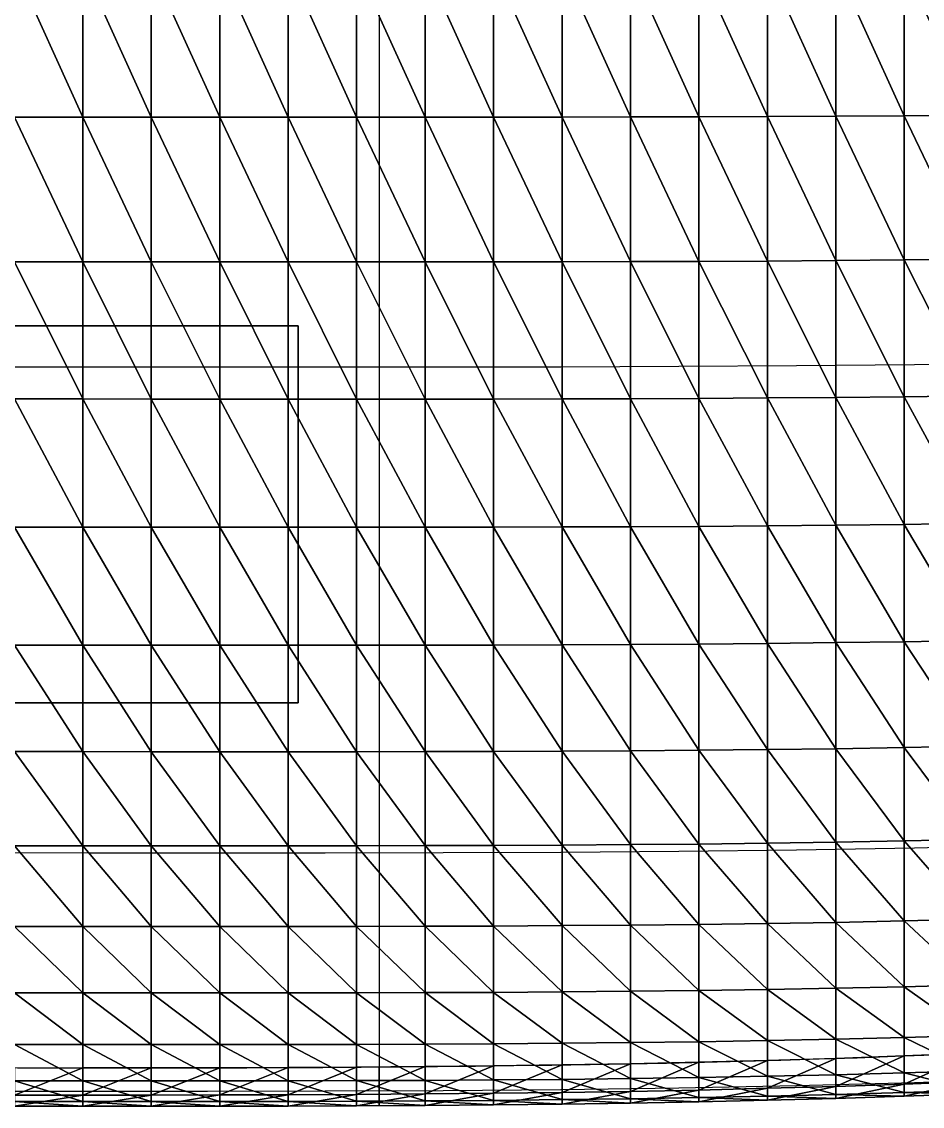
# Model space of a CAD drawing. Header units: metres. Extents: x -3.7 to 10.7, y -3.2 to 3.2.
# Drawn here: x 3.386 to 5.058, y -2.999 to -0.985 of the extents above; entities that cross this region are included whole.
import ezdxf

# ---------------------------------------------------------------- set-up
doc = ezdxf.new("R2010")
doc.units = ezdxf.units.M
for name, color, linetype in [('ACO_3D', 1, 'CONTINUOUS'), ('MEMBRANA_3D', 3, 'CONTINUOUS'), ('MOBILIARIO', 9, 'CONTINUOUS'), ('PAREDES', 7, 'CONTINUOUS'), ('VIDRO_3D', 4, 'CONTINUOUS')]:
    doc.layers.add(name, color=color, linetype=linetype)

msp = doc.modelspace()

# ---------------------------------------------------------------- linework, layer by layer
at = {"layer": 'ACO_3D'}
for points in [[(4.05, -0.8819, 4.0311), (4.05, -1.0932, 3.9467), (4.05, -1.2983, 3.8445), (4.05, -1.4963, 3.7251), (4.05, -1.6859, 3.5891), (4.05, -1.8661, 3.4373), (4.05, -2.0359, 3.2705), (4.05, -2.1944, 3.0898), (4.05, -2.3407, 2.896), (4.05, -2.474, 2.6902), (4.05, -2.5934, 2.4737), (4.05, -2.6985, 2.2475), (4.05, -2.7885, 2.013), (4.05, -2.863, 1.7715), (4.05, -2.9216, 1.5243), (4.05, -2.9639, 1.2728), (4.05, -2.9897, 1.0184), (4.05, -2.9988, 0.7625), (4.05, -2.9913, 0.5065), (4.05, -2.9671, 0.2519), (4.05, -2.9264, 0)], [(3.2938, -1.6259, 3.6493), (3.5125, -1.6259, 3.6489), (3.7313, -1.6261, 3.6455), (3.95, -1.6262, 3.6386), (4.1688, -1.6261, 3.6283), (4.3875, -1.6258, 3.6146), (4.6063, -1.625, 3.5973), (4.825, -1.6237, 3.5764), (5.0438, -1.6217, 3.5518), (5.2625, -1.6188, 3.5235), (5.4813, -1.6149, 3.4912), (5.7, -1.6099, 3.4549), (5.9188, -1.6035, 3.4143), (6.1375, -1.5956, 3.3693), (6.3563, -1.586, 3.3195), (6.575, -1.5745, 3.2648), (6.7938, -1.5608, 3.2046)], [(3.2938, -2.5282, 2.6071), (3.5125, -2.5283, 2.6068), (3.7313, -2.5284, 2.6043), (3.95, -2.5284, 2.5993), (4.1688, -2.528, 2.5918), (4.3875, -2.5272, 2.5817), (4.6063, -2.5255, 2.5691), (4.825, -2.5229, 2.5538), (5.0438, -2.5191, 2.5358), (5.2625, -2.5138, 2.515), (5.4813, -2.5068, 2.4914), (5.7, -2.498, 2.4647), (5.9188, -2.4869, 2.435), (6.1375, -2.4732, 2.402), (6.3563, -2.4568, 2.3655), (6.575, -2.4372, 2.3253), (6.7938, -2.4139, 2.2812)], [(3.2938, -2.9711, 1.2275), (3.5125, -2.9711, 1.2273), (3.7313, -2.9711, 1.2261), (3.95, -2.9707, 1.2236), (4.1688, -2.9698, 1.2199), (4.3875, -2.968, 1.215), (4.6063, -2.9651, 1.2088), (4.825, -2.9608, 1.2013), (5.0438, -2.9549, 1.1925), (5.2625, -2.9471, 1.1824), (5.4813, -2.9371, 1.1708), (5.7, -2.9245, 1.1577), (5.9188, -2.9089, 1.1432), (6.1375, -2.8902, 1.127), (6.3563, -2.8677, 1.1091), (6.575, -2.841, 1.0894), (6.7938, -2.8096, 1.0677)]]:
    msp.add_polyline3d(points, dxfattribs=at)
at = {"layer": 'MEMBRANA_3D'}
for points in [[(3.3729, -0.8818, 4.0476), (3.5, -0.8818, 4.0472), (3.5, -1.1621, 3.9303)], [(3.3729, -0.8818, 4.0476), (3.5, -1.1621, 3.9303), (3.3729, -1.1621, 3.9307)], [(3.5, -0.8818, 4.0472), (3.6271, -0.8818, 4.0456), (3.6271, -1.1621, 3.9287)], [(3.5, -0.8818, 4.0472), (3.6271, -1.1621, 3.9287), (3.5, -1.1621, 3.9303)], [(3.6271, -0.8818, 4.0456), (3.7542, -0.8819, 4.0427), (3.7542, -1.1622, 3.9259)], [(3.6271, -0.8818, 4.0456), (3.7542, -1.1622, 3.9259), (3.6271, -1.1621, 3.9287)], [(3.7542, -0.8819, 4.0427), (3.8813, -0.8819, 4.0386), (3.8813, -1.1623, 3.9219)], [(3.7542, -0.8819, 4.0427), (3.8813, -1.1623, 3.9219), (3.7542, -1.1622, 3.9259)], [(3.8813, -0.8819, 4.0386), (4.0083, -0.8819, 4.0332), (4.0083, -1.1623, 3.9166)], [(3.8813, -0.8819, 4.0386), (4.0083, -1.1623, 3.9166), (3.8813, -1.1623, 3.9219)], [(4.0083, -0.8819, 4.0332), (4.1354, -0.8819, 4.0265), (4.1354, -1.1623, 3.9101)], [(4.0083, -0.8819, 4.0332), (4.1354, -1.1623, 3.9101), (4.0083, -1.1623, 3.9166)], [(4.1354, -0.8819, 4.0265), (4.2625, -0.8819, 4.0185), (4.2625, -1.1622, 3.9023)], [(4.1354, -0.8819, 4.0265), (4.2625, -1.1622, 3.9023), (4.1354, -1.1623, 3.9101)], [(4.2625, -0.8819, 4.0185), (4.3896, -0.8818, 4.0092), (4.3896, -1.1621, 3.8933)], [(4.2625, -0.8819, 4.0185), (4.3896, -1.1621, 3.8933), (4.2625, -1.1622, 3.9023)], [(4.3896, -0.8818, 4.0092), (4.5167, -0.8816, 3.9986), (4.5167, -1.1618, 3.8829)], [(4.3896, -0.8818, 4.0092), (4.5167, -1.1618, 3.8829), (4.3896, -1.1621, 3.8933)], [(4.5167, -0.8816, 3.9986), (4.6437, -0.8813, 3.9867), (4.6437, -1.1615, 3.8714)], [(4.5167, -0.8816, 3.9986), (4.6437, -1.1615, 3.8714), (4.5167, -1.1618, 3.8829)], [(4.6437, -0.8813, 3.9867), (4.7708, -0.881, 3.9734), (4.7708, -1.161, 3.8584)], [(4.6437, -0.8813, 3.9867), (4.7708, -1.161, 3.8584), (4.6437, -1.1615, 3.8714)], [(4.7708, -0.881, 3.9734), (4.8979, -0.8805, 3.9588), (4.8979, -1.1603, 3.8442)], [(4.7708, -0.881, 3.9734), (4.8979, -1.1603, 3.8442), (4.7708, -1.161, 3.8584)], [(4.8979, -0.8805, 3.9588), (5.025, -0.8799, 3.9428), (5.025, -1.1595, 3.8287)], [(4.8979, -0.8805, 3.9588), (5.025, -1.1595, 3.8287), (4.8979, -1.1603, 3.8442)], [(5.025, -0.8799, 3.9428), (5.1521, -0.8791, 3.9255), (5.1521, -1.1584, 3.8117)], [(5.025, -0.8799, 3.9428), (5.1521, -1.1584, 3.8117), (5.025, -1.1595, 3.8287)], [(3.3729, -1.1621, 3.9307), (3.5, -1.1621, 3.9303), (3.5, -1.4309, 3.7819)], [(3.3729, -1.1621, 3.9307), (3.5, -1.4309, 3.7819), (3.3729, -1.4309, 3.7823)], [(3.5, -1.1621, 3.9303), (3.6271, -1.1621, 3.9287), (3.6271, -1.431, 3.7804)], [(3.5, -1.1621, 3.9303), (3.6271, -1.431, 3.7804), (3.5, -1.4309, 3.7819)], [(3.6271, -1.1621, 3.9287), (3.7542, -1.1622, 3.9259), (3.7542, -1.4311, 3.7777)], [(3.6271, -1.1621, 3.9287), (3.7542, -1.4311, 3.7777), (3.6271, -1.431, 3.7804)], [(3.7542, -1.1622, 3.9259), (3.8813, -1.1623, 3.9219), (3.8813, -1.4311, 3.7738)], [(3.7542, -1.1622, 3.9259), (3.8813, -1.4311, 3.7738), (3.7542, -1.4311, 3.7777)], [(3.8813, -1.1623, 3.9219), (4.0083, -1.1623, 3.9166), (4.0083, -1.4312, 3.7687)], [(3.8813, -1.1623, 3.9219), (4.0083, -1.4312, 3.7687), (3.8813, -1.4311, 3.7738)], [(4.0083, -1.1623, 3.9166), (4.1354, -1.1623, 3.9101), (4.1354, -1.4312, 3.7624)], [(4.0083, -1.1623, 3.9166), (4.1354, -1.4312, 3.7624), (4.0083, -1.4312, 3.7687)], [(4.1354, -1.1623, 3.9101), (4.2625, -1.1622, 3.9023), (4.2625, -1.4311, 3.7549)], [(4.1354, -1.1623, 3.9101), (4.2625, -1.4311, 3.7549), (4.1354, -1.4312, 3.7624)], [(4.2625, -1.1622, 3.9023), (4.3896, -1.1621, 3.8933), (4.3896, -1.4309, 3.7462)], [(4.2625, -1.1622, 3.9023), (4.3896, -1.4309, 3.7462), (4.2625, -1.4311, 3.7549)], [(4.3896, -1.1621, 3.8933), (4.5167, -1.1618, 3.8829), (4.5167, -1.4305, 3.7362)], [(4.3896, -1.1621, 3.8933), (4.5167, -1.4305, 3.7362), (4.3896, -1.4309, 3.7462)], [(4.5167, -1.1618, 3.8829), (4.6437, -1.1615, 3.8714), (4.6437, -1.4301, 3.725)], [(4.5167, -1.1618, 3.8829), (4.6437, -1.4301, 3.725), (4.5167, -1.4305, 3.7362)], [(4.6437, -1.1615, 3.8714), (4.7708, -1.161, 3.8584), (4.7708, -1.4294, 3.7126)], [(4.6437, -1.1615, 3.8714), (4.7708, -1.4294, 3.7126), (4.6437, -1.4301, 3.725)], [(4.7708, -1.161, 3.8584), (4.8979, -1.1603, 3.8442), (4.8979, -1.4286, 3.6988)], [(4.7708, -1.161, 3.8584), (4.8979, -1.4286, 3.6988), (4.7708, -1.4294, 3.7126)], [(4.8979, -1.1603, 3.8442), (5.025, -1.1595, 3.8287), (5.025, -1.4275, 3.6838)], [(4.8979, -1.1603, 3.8442), (5.025, -1.4275, 3.6838), (4.8979, -1.4286, 3.6988)], [(5.025, -1.1595, 3.8287), (5.1521, -1.1584, 3.8117), (5.1521, -1.4262, 3.6675)], [(5.025, -1.1595, 3.8287), (5.1521, -1.4262, 3.6675), (5.025, -1.4275, 3.6838)], [(4.5167, -1.4305, 3.7362), (4.6437, -1.4301, 3.725), (4.6437, -1.6845, 3.5492)], [(4.6437, -1.4301, 3.725), (4.7708, -1.4294, 3.7126), (4.7708, -1.6837, 3.5373)], [(4.6437, -1.4301, 3.725), (4.7708, -1.6837, 3.5373), (4.6437, -1.6845, 3.5492)], [(4.7708, -1.4294, 3.7126), (4.8979, -1.4286, 3.6988), (4.8979, -1.6827, 3.5241)], [(4.7708, -1.4294, 3.7126), (4.8979, -1.6827, 3.5241), (4.7708, -1.6837, 3.5373)], [(4.8979, -1.4286, 3.6988), (5.025, -1.4275, 3.6838), (5.025, -1.6814, 3.5097)], [(4.8979, -1.4286, 3.6988), (5.025, -1.6814, 3.5097), (4.8979, -1.6827, 3.5241)], [(5.025, -1.4275, 3.6838), (5.1521, -1.4262, 3.6675), (5.1521, -1.6798, 3.4941)], [(5.025, -1.4275, 3.6838), (5.1521, -1.6798, 3.4941), (5.025, -1.6814, 3.5097)], [(3.3729, -1.4309, 3.7823), (3.5, -1.4309, 3.7819), (3.5, -1.6856, 3.6036)], [(3.3729, -1.4309, 3.7823), (3.5, -1.6856, 3.6036), (3.3729, -1.6856, 3.6039)], [(3.5, -1.4309, 3.7819), (3.6271, -1.431, 3.7804), (3.6271, -1.6857, 3.6021)], [(3.5, -1.4309, 3.7819), (3.6271, -1.6857, 3.6021), (3.5, -1.6856, 3.6036)], [(3.6271, -1.431, 3.7804), (3.7542, -1.4311, 3.7777), (3.7542, -1.6858, 3.5995)], [(3.6271, -1.431, 3.7804), (3.7542, -1.6858, 3.5995), (3.6271, -1.6857, 3.6021)], [(3.7542, -1.4311, 3.7777), (3.8813, -1.4311, 3.7738), (3.8813, -1.6859, 3.5958)], [(3.7542, -1.4311, 3.7777), (3.8813, -1.6859, 3.5958), (3.7542, -1.6858, 3.5995)], [(3.8813, -1.4311, 3.7738), (4.0083, -1.4312, 3.7687), (4.0083, -1.6859, 3.5909)], [(3.8813, -1.4311, 3.7738), (4.0083, -1.6859, 3.5909), (3.8813, -1.6859, 3.5958)], [(4.0083, -1.4312, 3.7687), (4.1354, -1.4312, 3.7624), (4.1354, -1.6859, 3.5849)], [(4.0083, -1.4312, 3.7687), (4.1354, -1.6859, 3.5849), (4.0083, -1.6859, 3.5909)], [(4.1354, -1.4312, 3.7624), (4.2625, -1.4311, 3.7549), (4.2625, -1.6857, 3.5777)], [(4.1354, -1.4312, 3.7624), (4.2625, -1.6857, 3.5777), (4.1354, -1.6859, 3.5849)], [(4.2625, -1.4311, 3.7549), (4.3896, -1.4309, 3.7462), (4.3896, -1.6855, 3.5694)], [(4.2625, -1.4311, 3.7549), (4.3896, -1.6855, 3.5694), (4.2625, -1.6857, 3.5777)], [(4.3896, -1.4309, 3.7462), (4.5167, -1.4305, 3.7362), (4.5167, -1.6851, 3.5599)], [(4.3896, -1.4309, 3.7462), (4.5167, -1.6851, 3.5599), (4.3896, -1.6855, 3.5694)], [(4.5167, -1.4305, 3.7362), (4.6437, -1.6845, 3.5492), (4.5167, -1.6851, 3.5599)], [(3.3729, -1.6856, 3.6039), (3.5, -1.6856, 3.6036), (3.5, -1.9237, 3.3971)], [(3.3729, -1.6856, 3.6039), (3.5, -1.9237, 3.3971), (3.3729, -1.9237, 3.3974)], [(3.5, -1.6856, 3.6036), (3.6271, -1.6857, 3.6021), (3.6271, -1.9237, 3.3957)], [(3.5, -1.6856, 3.6036), (3.6271, -1.9237, 3.3957), (3.5, -1.9237, 3.3971)], [(3.6271, -1.6857, 3.6021), (3.7542, -1.6858, 3.5995), (3.7542, -1.9238, 3.3932)], [(3.6271, -1.6857, 3.6021), (3.7542, -1.9238, 3.3932), (3.6271, -1.9237, 3.3957)], [(3.7542, -1.6858, 3.5995), (3.8813, -1.6859, 3.5958), (3.8813, -1.9239, 3.3897)], [(3.7542, -1.6858, 3.5995), (3.8813, -1.9239, 3.3897), (3.7542, -1.9238, 3.3932)], [(3.8813, -1.6859, 3.5958), (4.0083, -1.6859, 3.5909), (4.0083, -1.9239, 3.3851)], [(3.8813, -1.6859, 3.5958), (4.0083, -1.9239, 3.3851), (3.8813, -1.9239, 3.3897)], [(4.0083, -1.6859, 3.5909), (4.1354, -1.6859, 3.5849), (4.1354, -1.9239, 3.3794)], [(4.0083, -1.6859, 3.5909), (4.1354, -1.9239, 3.3794), (4.0083, -1.9239, 3.3851)], [(4.1354, -1.6859, 3.5849), (4.2625, -1.6857, 3.5777), (4.2625, -1.9237, 3.3726)], [(4.1354, -1.6859, 3.5849), (4.2625, -1.9237, 3.3726), (4.1354, -1.9239, 3.3794)], [(4.2625, -1.6857, 3.5777), (4.3896, -1.6855, 3.5694), (4.3896, -1.9234, 3.3647)], [(4.2625, -1.6857, 3.5777), (4.3896, -1.9234, 3.3647), (4.2625, -1.9237, 3.3726)], [(4.3896, -1.6855, 3.5694), (4.5167, -1.6851, 3.5599), (4.5167, -1.9229, 3.3557)], [(4.3896, -1.6855, 3.5694), (4.5167, -1.9229, 3.3557), (4.3896, -1.9234, 3.3647)], [(4.5167, -1.6851, 3.5599), (4.6437, -1.6845, 3.5492), (4.6437, -1.9222, 3.3455)], [(4.5167, -1.6851, 3.5599), (4.6437, -1.9222, 3.3455), (4.5167, -1.9229, 3.3557)], [(4.6437, -1.6845, 3.5492), (4.7708, -1.6837, 3.5373), (4.7708, -1.9212, 3.3342)], [(4.6437, -1.6845, 3.5492), (4.7708, -1.9212, 3.3342), (4.6437, -1.9222, 3.3455)], [(4.7708, -1.6837, 3.5373), (4.8979, -1.6827, 3.5241), (4.8979, -1.92, 3.3218)], [(4.7708, -1.6837, 3.5373), (4.8979, -1.92, 3.3218), (4.7708, -1.9212, 3.3342)], [(4.8979, -1.6827, 3.5241), (5.025, -1.6814, 3.5097), (5.025, -1.9185, 3.3082)], [(4.8979, -1.6827, 3.5241), (5.025, -1.9185, 3.3082), (4.8979, -1.92, 3.3218)], [(5.025, -1.6814, 3.5097), (5.1521, -1.6798, 3.4941), (5.1521, -1.9166, 3.2934)], [(5.025, -1.6814, 3.5097), (5.1521, -1.9166, 3.2934), (5.025, -1.9185, 3.3082)], [(3.3729, -1.9237, 3.3974), (3.5, -1.9237, 3.3971), (3.5, -2.1427, 3.1644)], [(3.3729, -1.9237, 3.3974), (3.5, -2.1427, 3.1644), (3.3729, -2.1427, 3.1647)], [(3.5, -1.9237, 3.3971), (3.6271, -1.9237, 3.3957), (3.6271, -2.1428, 3.1631)], [(3.5, -1.9237, 3.3971), (3.6271, -2.1428, 3.1631), (3.5, -2.1427, 3.1644)], [(3.6271, -1.9237, 3.3957), (3.7542, -1.9238, 3.3932), (3.7542, -2.1429, 3.1608)], [(3.6271, -1.9237, 3.3957), (3.7542, -2.1429, 3.1608), (3.6271, -2.1428, 3.1631)], [(3.7542, -1.9238, 3.3932), (3.8813, -1.9239, 3.3897), (3.8813, -2.1429, 3.1575)], [(3.7542, -1.9238, 3.3932), (3.8813, -2.1429, 3.1575), (3.7542, -2.1429, 3.1608)], [(3.8813, -1.9239, 3.3897), (4.0083, -1.9239, 3.3851), (4.0083, -2.1429, 3.1532)], [(3.8813, -1.9239, 3.3897), (4.0083, -2.1429, 3.1532), (3.8813, -2.1429, 3.1575)], [(4.0083, -1.9239, 3.3851), (4.1354, -1.9239, 3.3794), (4.1354, -2.1428, 3.1478)], [(4.0083, -1.9239, 3.3851), (4.1354, -2.1428, 3.1478), (4.0083, -2.1429, 3.1532)], [(4.1354, -1.9239, 3.3794), (4.2625, -1.9237, 3.3726), (4.2625, -2.1426, 3.1415)], [(4.1354, -1.9239, 3.3794), (4.2625, -2.1426, 3.1415), (4.1354, -2.1428, 3.1478)], [(4.2625, -1.9237, 3.3726), (4.3896, -1.9234, 3.3647), (4.3896, -2.1422, 3.1341)], [(4.2625, -1.9237, 3.3726), (4.3896, -2.1422, 3.1341), (4.2625, -2.1426, 3.1415)], [(4.3896, -1.9234, 3.3647), (4.5167, -1.9229, 3.3557), (4.5167, -2.1416, 3.1256)], [(4.3896, -1.9234, 3.3647), (4.5167, -2.1416, 3.1256), (4.3896, -2.1422, 3.1341)], [(4.5167, -1.9229, 3.3557), (4.6437, -1.9222, 3.3455), (4.6437, -2.1408, 3.1161)], [(4.5167, -1.9229, 3.3557), (4.6437, -2.1408, 3.1161), (4.5167, -2.1416, 3.1256)], [(4.6437, -1.9222, 3.3455), (4.7708, -1.9212, 3.3342), (4.7708, -2.1397, 3.1056)], [(4.6437, -1.9222, 3.3455), (4.7708, -2.1397, 3.1056), (4.6437, -2.1408, 3.1161)], [(4.7708, -1.9212, 3.3342), (4.8979, -1.92, 3.3218), (4.8979, -2.1382, 3.0939)], [(4.7708, -1.9212, 3.3342), (4.8979, -2.1382, 3.0939), (4.7708, -2.1397, 3.1056)], [(4.8979, -1.92, 3.3218), (5.025, -1.9185, 3.3082), (5.025, -2.1365, 3.0812)], [(4.8979, -1.92, 3.3218), (5.025, -2.1365, 3.0812), (4.8979, -2.1382, 3.0939)], [(5.025, -1.9185, 3.3082), (5.1521, -1.9166, 3.2934), (5.1521, -2.1343, 3.0673)], [(5.025, -1.9185, 3.3082), (5.1521, -2.1343, 3.0673), (5.025, -2.1365, 3.0812)], [(5.025, -2.1365, 3.0812), (5.1521, -2.1343, 3.0673), (5.1521, -2.3307, 2.8181)], [(3.3729, -2.1427, 3.1647), (3.5, -2.1427, 3.1644), (3.5, -2.3406, 2.9078)], [(3.3729, -2.1427, 3.1647), (3.5, -2.3406, 2.9078), (3.3729, -2.3406, 2.9081)], [(3.5, -2.1427, 3.1644), (3.6271, -2.1428, 3.1631), (3.6271, -2.3407, 2.9066)], [(3.5, -2.1427, 3.1644), (3.6271, -2.3407, 2.9066), (3.5, -2.3406, 2.9078)], [(3.6271, -2.1428, 3.1631), (3.7542, -2.1429, 3.1608), (3.7542, -2.3407, 2.9045)], [(3.6271, -2.1428, 3.1631), (3.7542, -2.3407, 2.9045), (3.6271, -2.3407, 2.9066)], [(3.7542, -2.1429, 3.1608), (3.8813, -2.1429, 3.1575), (3.8813, -2.3408, 2.9015)], [(3.7542, -2.1429, 3.1608), (3.8813, -2.3408, 2.9015), (3.7542, -2.3407, 2.9045)], [(3.8813, -2.1429, 3.1575), (4.0083, -2.1429, 3.1532), (4.0083, -2.3407, 2.8975)], [(3.8813, -2.1429, 3.1575), (4.0083, -2.3407, 2.8975), (3.8813, -2.3408, 2.9015)], [(4.0083, -2.1429, 3.1532), (4.1354, -2.1428, 3.1478), (4.1354, -2.3406, 2.8925)], [(4.0083, -2.1429, 3.1532), (4.1354, -2.3406, 2.8925), (4.0083, -2.3407, 2.8975)], [(4.1354, -2.1428, 3.1478), (4.2625, -2.1426, 3.1415), (4.2625, -2.3403, 2.8866)], [(4.1354, -2.1428, 3.1478), (4.2625, -2.3403, 2.8866), (4.1354, -2.3406, 2.8925)], [(4.2625, -2.1426, 3.1415), (4.3896, -2.1422, 3.1341), (4.3896, -2.3398, 2.8798)], [(4.2625, -2.1426, 3.1415), (4.3896, -2.3398, 2.8798), (4.2625, -2.3403, 2.8866)], [(4.3896, -2.1422, 3.1341), (4.5167, -2.1416, 3.1256), (4.5167, -2.3391, 2.872)], [(4.3896, -2.1422, 3.1341), (4.5167, -2.3391, 2.872), (4.3896, -2.3398, 2.8798)], [(4.5167, -2.1416, 3.1256), (4.6437, -2.1408, 3.1161), (4.6437, -2.3381, 2.8632)], [(4.5167, -2.1416, 3.1256), (4.6437, -2.3381, 2.8632), (4.5167, -2.3391, 2.872)], [(4.6437, -2.1408, 3.1161), (4.7708, -2.1397, 3.1056), (4.7708, -2.3368, 2.8535)], [(4.6437, -2.1408, 3.1161), (4.7708, -2.3368, 2.8535), (4.6437, -2.3381, 2.8632)], [(4.7708, -2.1397, 3.1056), (4.8979, -2.1382, 3.0939), (4.8979, -2.3352, 2.8427)], [(4.7708, -2.1397, 3.1056), (4.8979, -2.3352, 2.8427), (4.7708, -2.3368, 2.8535)], [(4.8979, -2.1382, 3.0939), (5.025, -2.1365, 3.0812), (5.025, -2.3332, 2.8309)], [(4.8979, -2.1382, 3.0939), (5.025, -2.3332, 2.8309), (4.8979, -2.3352, 2.8427)], [(5.025, -2.1365, 3.0812), (5.1521, -2.3307, 2.8181), (5.025, -2.3332, 2.8309)], [(4.7708, -2.3368, 2.8535), (4.8979, -2.3352, 2.8427), (4.8979, -2.5089, 2.5706)], [(4.8979, -2.3352, 2.8427), (5.025, -2.3332, 2.8309), (5.025, -2.5066, 2.5599)], [(4.8979, -2.3352, 2.8427), (5.025, -2.5066, 2.5599), (4.8979, -2.5089, 2.5706)], [(5.025, -2.3332, 2.8309), (5.1521, -2.3307, 2.8181), (5.1521, -2.5039, 2.5482)], [(5.025, -2.3332, 2.8309), (5.1521, -2.5039, 2.5482), (5.025, -2.5066, 2.5599)], [(3.3729, -2.3406, 2.9081), (3.5, -2.3406, 2.9078), (3.5, -2.5153, 2.63)], [(3.3729, -2.3406, 2.9081), (3.5, -2.5153, 2.63), (3.3729, -2.5153, 2.6302)], [(3.5, -2.3406, 2.9078), (3.6271, -2.3407, 2.9066), (3.6271, -2.5154, 2.6289)], [(3.5, -2.3406, 2.9078), (3.6271, -2.5154, 2.6289), (3.5, -2.5153, 2.63)], [(3.6271, -2.3407, 2.9066), (3.7542, -2.3407, 2.9045), (3.7542, -2.5155, 2.627)], [(3.6271, -2.3407, 2.9066), (3.7542, -2.5155, 2.627), (3.6271, -2.5154, 2.6289)], [(3.7542, -2.3407, 2.9045), (3.8813, -2.3408, 2.9015), (3.8813, -2.5155, 2.6242)], [(3.7542, -2.3407, 2.9045), (3.8813, -2.5155, 2.6242), (3.7542, -2.5155, 2.627)], [(3.8813, -2.3408, 2.9015), (4.0083, -2.3407, 2.8975), (4.0083, -2.5154, 2.6205)], [(3.8813, -2.3408, 2.9015), (4.0083, -2.5154, 2.6205), (3.8813, -2.5155, 2.6242)], [(4.0083, -2.3407, 2.8975), (4.1354, -2.3406, 2.8925), (4.1354, -2.5152, 2.616)], [(4.0083, -2.3407, 2.8975), (4.1354, -2.5152, 2.616), (4.0083, -2.5154, 2.6205)], [(4.1354, -2.3406, 2.8925), (4.2625, -2.3403, 2.8866), (4.2625, -2.5148, 2.6107)], [(4.1354, -2.3406, 2.8925), (4.2625, -2.5148, 2.6107), (4.1354, -2.5152, 2.616)], [(4.2625, -2.3403, 2.8866), (4.3896, -2.3398, 2.8798), (4.3896, -2.5143, 2.6045)], [(4.2625, -2.3403, 2.8866), (4.3896, -2.5143, 2.6045), (4.2625, -2.5148, 2.6107)], [(4.3896, -2.3398, 2.8798), (4.5167, -2.3391, 2.872), (4.5167, -2.5134, 2.5974)], [(4.3896, -2.3398, 2.8798), (4.5167, -2.5134, 2.5974), (4.3896, -2.5143, 2.6045)], [(4.5167, -2.3391, 2.872), (4.6437, -2.3381, 2.8632), (4.6437, -2.5123, 2.5894)], [(4.5167, -2.3391, 2.872), (4.6437, -2.5123, 2.5894), (4.5167, -2.5134, 2.5974)], [(4.6437, -2.3381, 2.8632), (4.7708, -2.3368, 2.8535), (4.7708, -2.5108, 2.5805)], [(4.6437, -2.3381, 2.8632), (4.7708, -2.5108, 2.5805), (4.6437, -2.5123, 2.5894)], [(4.7708, -2.3368, 2.8535), (4.8979, -2.5089, 2.5706), (4.7708, -2.5108, 2.5805)], [(3.3729, -2.5153, 2.6302), (3.5, -2.5153, 2.63), (3.5, -2.6652, 2.3336)], [(3.3729, -2.5153, 2.6302), (3.5, -2.6652, 2.3336), (3.3729, -2.6652, 2.3338)], [(3.5, -2.5153, 2.63), (3.6271, -2.5154, 2.6289), (3.6271, -2.6653, 2.3326)], [(3.5, -2.5153, 2.63), (3.6271, -2.6653, 2.3326), (3.5, -2.6652, 2.3336)], [(3.6271, -2.5154, 2.6289), (3.7542, -2.5155, 2.627), (3.7542, -2.6653, 2.3308)], [(3.6271, -2.5154, 2.6289), (3.7542, -2.6653, 2.3308), (3.6271, -2.6653, 2.3326)], [(3.7542, -2.5155, 2.627), (3.8813, -2.5155, 2.6242), (3.8813, -2.6653, 2.3284)], [(3.7542, -2.5155, 2.627), (3.8813, -2.6653, 2.3284), (3.7542, -2.6653, 2.3308)], [(3.8813, -2.5155, 2.6242), (4.0083, -2.5154, 2.6205), (4.0083, -2.6652, 2.3251)], [(3.8813, -2.5155, 2.6242), (4.0083, -2.6652, 2.3251), (3.8813, -2.6653, 2.3284)], [(4.0083, -2.5154, 2.6205), (4.1354, -2.5152, 2.616), (4.1354, -2.6649, 2.3211)], [(4.0083, -2.5154, 2.6205), (4.1354, -2.6649, 2.3211), (4.0083, -2.6652, 2.3251)], [(4.1354, -2.5152, 2.616), (4.2625, -2.5148, 2.6107), (4.2625, -2.6645, 2.3163)], [(4.1354, -2.5152, 2.616), (4.2625, -2.6645, 2.3163), (4.1354, -2.6649, 2.3211)], [(4.2625, -2.5148, 2.6107), (4.3896, -2.5143, 2.6045), (4.3896, -2.6638, 2.3107)], [(4.2625, -2.5148, 2.6107), (4.3896, -2.6638, 2.3107), (4.2625, -2.6645, 2.3163)], [(4.3896, -2.5143, 2.6045), (4.5167, -2.5134, 2.5974), (4.5167, -2.6628, 2.3044)], [(4.3896, -2.5143, 2.6045), (4.5167, -2.6628, 2.3044), (4.3896, -2.6638, 2.3107)], [(4.5167, -2.5134, 2.5974), (4.6437, -2.5123, 2.5894), (4.6437, -2.6615, 2.2972)], [(4.5167, -2.5134, 2.5974), (4.6437, -2.6615, 2.2972), (4.5167, -2.6628, 2.3044)], [(4.6437, -2.5123, 2.5894), (4.7708, -2.5108, 2.5805), (4.7708, -2.6598, 2.2893)], [(4.6437, -2.5123, 2.5894), (4.7708, -2.6598, 2.2893), (4.6437, -2.6615, 2.2972)], [(4.7708, -2.5108, 2.5805), (4.8979, -2.5089, 2.5706), (4.8979, -2.6577, 2.2805)], [(4.7708, -2.5108, 2.5805), (4.8979, -2.6577, 2.2805), (4.7708, -2.6598, 2.2893)], [(4.8979, -2.5089, 2.5706), (5.025, -2.5066, 2.5599), (5.025, -2.6551, 2.2709)], [(4.8979, -2.5089, 2.5706), (5.025, -2.6551, 2.2709), (4.8979, -2.6577, 2.2805)], [(5.025, -2.5066, 2.5599), (5.1521, -2.5039, 2.5482), (5.1521, -2.652, 2.2605)], [(5.025, -2.5066, 2.5599), (5.1521, -2.652, 2.2605), (5.025, -2.6551, 2.2709)], [(4.7708, -2.6598, 2.2893), (4.8979, -2.6577, 2.2805), (4.8979, -2.78, 1.9751)], [(4.8979, -2.6577, 2.2805), (5.025, -2.6551, 2.2709), (5.025, -2.7772, 1.9667)], [(4.8979, -2.6577, 2.2805), (5.025, -2.7772, 1.9667), (4.8979, -2.78, 1.9751)], [(5.025, -2.6551, 2.2709), (5.1521, -2.652, 2.2605), (5.1521, -2.7738, 1.9576)], [(5.025, -2.6551, 2.2709), (5.1521, -2.7738, 1.9576), (5.025, -2.7772, 1.9667)], [(3.3729, -2.6652, 2.3338), (3.5, -2.6652, 2.3336), (3.5, -2.7888, 2.0215)], [(3.3729, -2.6652, 2.3338), (3.5, -2.7888, 2.0215), (3.3729, -2.7888, 2.0217)], [(3.5, -2.6652, 2.3336), (3.6271, -2.6653, 2.3326), (3.6271, -2.7888, 2.0206)], [(3.5, -2.6652, 2.3336), (3.6271, -2.7888, 2.0206), (3.5, -2.7888, 2.0215)], [(3.6271, -2.6653, 2.3326), (3.7542, -2.6653, 2.3308), (3.7542, -2.7888, 2.0191)], [(3.6271, -2.6653, 2.3326), (3.7542, -2.7888, 2.0191), (3.6271, -2.7888, 2.0206)], [(3.7542, -2.6653, 2.3308), (3.8813, -2.6653, 2.3284), (3.8813, -2.7888, 2.0169)], [(3.7542, -2.6653, 2.3308), (3.8813, -2.7888, 2.0169), (3.7542, -2.7888, 2.0191)], [(3.8813, -2.6653, 2.3284), (4.0083, -2.6652, 2.3251), (4.0083, -2.7886, 2.0141)], [(3.8813, -2.6653, 2.3284), (4.0083, -2.7886, 2.0141), (3.8813, -2.7888, 2.0169)], [(4.0083, -2.6652, 2.3251), (4.1354, -2.6649, 2.3211), (4.1354, -2.7883, 2.0106)], [(4.0083, -2.6652, 2.3251), (4.1354, -2.7883, 2.0106), (4.0083, -2.7886, 2.0141)], [(4.1354, -2.6649, 2.3211), (4.2625, -2.6645, 2.3163), (4.2625, -2.7877, 2.0064)], [(4.1354, -2.6649, 2.3211), (4.2625, -2.7877, 2.0064), (4.1354, -2.7883, 2.0106)], [(4.2625, -2.6645, 2.3163), (4.3896, -2.6638, 2.3107), (4.3896, -2.7869, 2.0015)], [(4.2625, -2.6645, 2.3163), (4.3896, -2.7869, 2.0015), (4.2625, -2.7877, 2.0064)], [(4.3896, -2.6638, 2.3107), (4.5167, -2.6628, 2.3044), (4.5167, -2.7858, 1.996)], [(4.3896, -2.6638, 2.3107), (4.5167, -2.7858, 1.996), (4.3896, -2.7869, 2.0015)], [(4.5167, -2.6628, 2.3044), (4.6437, -2.6615, 2.2972), (4.6437, -2.7843, 1.9897)], [(4.5167, -2.6628, 2.3044), (4.6437, -2.7843, 1.9897), (4.5167, -2.7858, 1.996)], [(4.6437, -2.6615, 2.2972), (4.7708, -2.6598, 2.2893), (4.7708, -2.7824, 1.9828)], [(4.6437, -2.6615, 2.2972), (4.7708, -2.7824, 1.9828), (4.6437, -2.7843, 1.9897)], [(4.7708, -2.6598, 2.2893), (4.8979, -2.78, 1.9751), (4.7708, -2.7824, 1.9828)], [(4.8979, -2.78, 1.9751), (5.025, -2.7772, 1.9667), (5.025, -2.8716, 1.6505)], [(5.025, -2.7772, 1.9667), (5.1521, -2.7738, 1.9576), (5.1521, -2.8678, 1.6427)], [(5.025, -2.7772, 1.9667), (5.1521, -2.8678, 1.6427), (5.025, -2.8716, 1.6505)], [(3.6271, -2.7888, 2.0206), (3.7542, -2.7888, 2.0191), (3.7542, -2.8848, 1.6948)], [(3.6271, -2.7888, 2.0206), (3.7542, -2.8848, 1.6948), (3.6271, -2.8848, 1.6961)], [(3.7542, -2.7888, 2.0191), (3.8813, -2.7888, 2.0169), (3.8813, -2.8847, 1.693)], [(3.7542, -2.7888, 2.0191), (3.8813, -2.8847, 1.693), (3.7542, -2.8848, 1.6948)], [(3.8813, -2.7888, 2.0169), (4.0083, -2.7886, 2.0141), (4.0083, -2.8844, 1.6906)], [(3.8813, -2.7888, 2.0169), (4.0083, -2.8844, 1.6906), (3.8813, -2.8847, 1.693)], [(4.0083, -2.7886, 2.0141), (4.1354, -2.7883, 2.0106), (4.1354, -2.884, 1.6876)], [(4.0083, -2.7886, 2.0141), (4.1354, -2.884, 1.6876), (4.0083, -2.8844, 1.6906)], [(4.1354, -2.7883, 2.0106), (4.2625, -2.7877, 2.0064), (4.2625, -2.8833, 1.6841)], [(4.1354, -2.7883, 2.0106), (4.2625, -2.8833, 1.6841), (4.1354, -2.884, 1.6876)], [(4.2625, -2.7877, 2.0064), (4.3896, -2.7869, 2.0015), (4.3896, -2.8824, 1.6799)], [(4.2625, -2.7877, 2.0064), (4.3896, -2.8824, 1.6799), (4.2625, -2.8833, 1.6841)], [(4.3896, -2.7869, 2.0015), (4.5167, -2.7858, 1.996), (4.5167, -2.8811, 1.6752)], [(4.3896, -2.7869, 2.0015), (4.5167, -2.8811, 1.6752), (4.3896, -2.8824, 1.6799)], [(4.5167, -2.7858, 1.996), (4.6437, -2.7843, 1.9897), (4.6437, -2.8794, 1.67)], [(4.5167, -2.7858, 1.996), (4.6437, -2.8794, 1.67), (4.5167, -2.8811, 1.6752)], [(4.6437, -2.7843, 1.9897), (4.7708, -2.7824, 1.9828), (4.7708, -2.8773, 1.6641)], [(4.6437, -2.7843, 1.9897), (4.7708, -2.8773, 1.6641), (4.6437, -2.8794, 1.67)], [(4.7708, -2.7824, 1.9828), (4.8979, -2.78, 1.9751), (4.8979, -2.8747, 1.6576)], [(4.7708, -2.7824, 1.9828), (4.8979, -2.8747, 1.6576), (4.7708, -2.8773, 1.6641)], [(4.8979, -2.78, 1.9751), (5.025, -2.8716, 1.6505), (4.8979, -2.8747, 1.6576)], [(4.5167, -2.8811, 1.6752), (4.6437, -2.8794, 1.67), (4.6437, -2.946, 1.341)], [(4.6437, -2.8794, 1.67), (4.7708, -2.8773, 1.6641), (4.7708, -2.9437, 1.3363)], [(4.6437, -2.8794, 1.67), (4.7708, -2.9437, 1.3363), (4.6437, -2.946, 1.341)], [(4.7708, -2.8773, 1.6641), (4.8979, -2.8747, 1.6576), (4.8979, -2.9408, 1.331)], [(4.7708, -2.8773, 1.6641), (4.8979, -2.9408, 1.331), (4.7708, -2.9437, 1.3363)], [(4.8979, -2.8747, 1.6576), (5.025, -2.8716, 1.6505), (5.025, -2.9374, 1.3252)], [(4.8979, -2.8747, 1.6576), (5.025, -2.9374, 1.3252), (4.8979, -2.9408, 1.331)], [(5.025, -2.8716, 1.6505), (5.1521, -2.8678, 1.6427), (5.1521, -2.9333, 1.319)], [(5.025, -2.8716, 1.6505), (5.1521, -2.9333, 1.319), (5.025, -2.9374, 1.3252)], [(3.8813, -2.8847, 1.693), (4.0083, -2.8844, 1.6906), (4.0083, -2.9517, 1.3578)], [(3.8813, -2.8847, 1.693), (4.0083, -2.9517, 1.3578), (3.8813, -2.9521, 1.3597)], [(4.0083, -2.8844, 1.6906), (4.1354, -2.884, 1.6876), (4.1354, -2.9512, 1.3554)], [(4.0083, -2.8844, 1.6906), (4.1354, -2.9512, 1.3554), (4.0083, -2.9517, 1.3578)], [(4.1354, -2.884, 1.6876), (4.2625, -2.8833, 1.6841), (4.2625, -2.9504, 1.3525)], [(4.1354, -2.884, 1.6876), (4.2625, -2.9504, 1.3525), (4.1354, -2.9512, 1.3554)], [(4.2625, -2.8833, 1.6841), (4.3896, -2.8824, 1.6799), (4.3896, -2.9493, 1.3491)], [(4.2625, -2.8833, 1.6841), (4.3896, -2.9493, 1.3491), (4.2625, -2.9504, 1.3525)], [(4.3896, -2.8824, 1.6799), (4.5167, -2.8811, 1.6752), (4.5167, -2.9479, 1.3453)], [(4.3896, -2.8824, 1.6799), (4.5167, -2.9479, 1.3453), (4.3896, -2.9493, 1.3491)], [(4.5167, -2.8811, 1.6752), (4.6437, -2.946, 1.341), (4.5167, -2.9479, 1.3453)], [(5.025, -2.958, 0.3283), (5.1521, -2.953, 0.3267), (5.1521, -2.9005)], [(5.025, -2.958, 0.3283), (5.1521, -2.9005), (5.025, -2.9058)], [(4.3896, -2.9736, 0.3345), (4.5167, -2.9716, 0.3335), (4.5167, -2.9204)], [(4.3896, -2.9736, 0.3345), (4.5167, -2.9204), (4.3896, -2.9226)], [(4.5167, -2.9716, 0.3335), (4.6437, -2.9691, 0.3324), (4.6437, -2.9176)], [(4.5167, -2.9716, 0.3335), (4.6437, -2.9176), (4.5167, -2.9204)], [(4.6437, -2.9691, 0.3324), (4.7708, -2.966, 0.3312), (4.7708, -2.9143)], [(4.6437, -2.9691, 0.3324), (4.7708, -2.9143), (4.6437, -2.9176)], [(4.7708, -2.966, 0.3312), (4.8979, -2.9624, 0.3298), (4.8979, -2.9104)], [(4.7708, -2.966, 0.3312), (4.8979, -2.9104), (4.7708, -2.9143)], [(4.8979, -2.9624, 0.3298), (5.025, -2.958, 0.3283), (5.025, -2.9058)], [(4.8979, -2.9624, 0.3298), (5.025, -2.9058), (4.8979, -2.9104)], [(3.3729, -2.9785, 0.338), (3.5, -2.9785, 0.338), (3.5, -2.9282)], [(3.3729, -2.9785, 0.338), (3.5, -2.9282), (3.3729, -2.9283)], [(3.5, -2.9785, 0.338), (3.6271, -2.9784, 0.3378), (3.6271, -2.9281)], [(3.5, -2.9785, 0.338), (3.6271, -2.9281), (3.5, -2.9282)], [(3.6271, -2.9784, 0.3378), (3.7542, -2.9782, 0.3376), (3.7542, -2.9279)], [(3.6271, -2.9784, 0.3378), (3.7542, -2.9279), (3.6271, -2.9281)], [(3.7542, -2.9782, 0.3376), (3.8813, -2.9779, 0.3372), (3.8813, -2.9274)], [(3.7542, -2.9782, 0.3376), (3.8813, -2.9274), (3.7542, -2.9279)], [(3.8813, -2.9779, 0.3372), (4.0083, -2.9773, 0.3367), (4.0083, -2.9267)], [(3.8813, -2.9779, 0.3372), (4.0083, -2.9267), (3.8813, -2.9274)], [(4.0083, -2.9773, 0.3367), (4.1354, -2.9764, 0.3361), (4.1354, -2.9257)], [(4.0083, -2.9773, 0.3367), (4.1354, -2.9257), (4.0083, -2.9267)], [(4.1354, -2.9764, 0.3361), (4.2625, -2.9752, 0.3353), (4.2625, -2.9243)], [(4.1354, -2.9764, 0.3361), (4.2625, -2.9243), (4.1354, -2.9257)], [(4.2625, -2.9752, 0.3353), (4.3896, -2.9736, 0.3345), (4.3896, -2.9226)], [(4.2625, -2.9752, 0.3353), (4.3896, -2.9226), (4.2625, -2.9243)], [(4.7708, -2.9437, 1.3363), (4.8979, -2.9408, 1.331), (4.8979, -2.9776, 0.9986)], [(4.8979, -2.9408, 1.331), (5.025, -2.9374, 1.3252), (5.025, -2.9739, 0.9942)], [(4.8979, -2.9408, 1.331), (5.025, -2.9739, 0.9942), (4.8979, -2.9776, 0.9986)], [(5.025, -2.9374, 1.3252), (5.1521, -2.9333, 1.319), (5.1521, -2.9695, 0.9895)], [(5.025, -2.9374, 1.3252), (5.1521, -2.9695, 0.9895), (5.025, -2.9739, 0.9942)], [(3.6271, -2.9523, 1.3623), (3.7542, -2.9522, 1.3612), (3.7542, -2.9905, 1.0216)], [(3.6271, -2.9523, 1.3623), (3.7542, -2.9905, 1.0216), (3.6271, -2.9906, 1.0223)], [(3.7542, -2.9522, 1.3612), (3.8813, -2.9521, 1.3597), (3.8813, -2.9903, 1.0204)], [(3.7542, -2.9522, 1.3612), (3.8813, -2.9903, 1.0204), (3.7542, -2.9905, 1.0216)], [(3.8813, -2.9521, 1.3597), (4.0083, -2.9517, 1.3578), (4.0083, -2.9898, 1.0189)], [(3.8813, -2.9521, 1.3597), (4.0083, -2.9898, 1.0189), (3.8813, -2.9903, 1.0204)], [(4.0083, -2.9517, 1.3578), (4.1354, -2.9512, 1.3554), (4.1354, -2.9892, 1.0171)], [(4.0083, -2.9517, 1.3578), (4.1354, -2.9892, 1.0171), (4.0083, -2.9898, 1.0189)], [(4.1354, -2.9512, 1.3554), (4.2625, -2.9504, 1.3525), (4.2625, -2.9883, 1.0149)], [(4.1354, -2.9512, 1.3554), (4.2625, -2.9883, 1.0149), (4.1354, -2.9892, 1.0171)], [(4.2625, -2.9504, 1.3525), (4.3896, -2.9493, 1.3491), (4.3896, -2.987, 1.0124)], [(4.2625, -2.9504, 1.3525), (4.3896, -2.987, 1.0124), (4.2625, -2.9883, 1.0149)], [(4.3896, -2.9493, 1.3491), (4.5167, -2.9479, 1.3453), (4.5167, -2.9854, 1.0095)], [(4.3896, -2.9493, 1.3491), (4.5167, -2.9854, 1.0095), (4.3896, -2.987, 1.0124)], [(4.5167, -2.9479, 1.3453), (4.6437, -2.946, 1.341), (4.6437, -2.9833, 1.0062)], [(4.5167, -2.9479, 1.3453), (4.6437, -2.9833, 1.0062), (4.5167, -2.9854, 1.0095)], [(4.6437, -2.946, 1.341), (4.7708, -2.9437, 1.3363), (4.7708, -2.9808, 1.0026)], [(4.6437, -2.946, 1.341), (4.7708, -2.9808, 1.0026), (4.6437, -2.9833, 1.0062)], [(4.7708, -2.9437, 1.3363), (4.8979, -2.9776, 0.9986), (4.7708, -2.9808, 1.0026)], [(4.8979, -2.9848, 0.6638), (5.025, -2.9808, 0.6608), (5.025, -2.958, 0.3283)], [(4.8979, -2.9848, 0.6638), (5.025, -2.958, 0.3283), (4.8979, -2.9624, 0.3298)], [(5.025, -2.9808, 0.6608), (5.1521, -2.9761, 0.6576), (5.1521, -2.953, 0.3267)], [(5.025, -2.9808, 0.6608), (5.1521, -2.953, 0.3267), (5.025, -2.958, 0.3283)], [(3.3729, -2.9994, 0.6801), (3.5, -2.9994, 0.68), (3.5, -2.9785, 0.338)], [(3.3729, -2.9994, 0.6801), (3.5, -2.9785, 0.338), (3.3729, -2.9785, 0.338)], [(3.5, -2.9994, 0.68), (3.6271, -2.9993, 0.6797), (3.6271, -2.9784, 0.3378)], [(3.5, -2.9994, 0.68), (3.6271, -2.9784, 0.3378), (3.5, -2.9785, 0.338)], [(3.6271, -2.9993, 0.6797), (3.7542, -2.9992, 0.6792), (3.7542, -2.9782, 0.3376)], [(3.6271, -2.9993, 0.6797), (3.7542, -2.9782, 0.3376), (3.6271, -2.9784, 0.3378)], [(3.7542, -2.9992, 0.6792), (3.8813, -2.9989, 0.6784), (3.8813, -2.9779, 0.3372)], [(3.7542, -2.9992, 0.6792), (3.8813, -2.9779, 0.3372), (3.7542, -2.9782, 0.3376)], [(3.8813, -2.9989, 0.6784), (4.0083, -2.9984, 0.6775), (4.0083, -2.9773, 0.3367)], [(3.8813, -2.9989, 0.6784), (4.0083, -2.9773, 0.3367), (3.8813, -2.9779, 0.3372)], [(4.0083, -2.9984, 0.6775), (4.1354, -2.9976, 0.6762), (4.1354, -2.9764, 0.3361)], [(4.0083, -2.9984, 0.6775), (4.1354, -2.9764, 0.3361), (4.0083, -2.9773, 0.3367)], [(4.1354, -2.9976, 0.6762), (4.2625, -2.9966, 0.6748), (4.2625, -2.9752, 0.3353)], [(4.1354, -2.9976, 0.6762), (4.2625, -2.9752, 0.3353), (4.1354, -2.9764, 0.3361)], [(4.2625, -2.9966, 0.6748), (4.3896, -2.9952, 0.673), (4.3896, -2.9736, 0.3345)], [(4.2625, -2.9966, 0.6748), (4.3896, -2.9736, 0.3345), (4.2625, -2.9752, 0.3353)], [(4.3896, -2.9952, 0.673), (4.5167, -2.9933, 0.6711), (4.5167, -2.9716, 0.3335)], [(4.3896, -2.9952, 0.673), (4.5167, -2.9716, 0.3335), (4.3896, -2.9736, 0.3345)], [(4.5167, -2.9933, 0.6711), (4.6437, -2.991, 0.6689), (4.6437, -2.9691, 0.3324)], [(4.5167, -2.9933, 0.6711), (4.6437, -2.9691, 0.3324), (4.5167, -2.9716, 0.3335)], [(4.6437, -2.991, 0.6689), (4.7708, -2.9882, 0.6665), (4.7708, -2.966, 0.3312)], [(4.6437, -2.991, 0.6689), (4.7708, -2.966, 0.3312), (4.6437, -2.9691, 0.3324)], [(4.6437, -2.9833, 1.0062), (4.7708, -2.9808, 1.0026), (4.7708, -2.9882, 0.6665)], [(4.7708, -2.9882, 0.6665), (4.8979, -2.9848, 0.6638), (4.8979, -2.9624, 0.3298)], [(4.7708, -2.9882, 0.6665), (4.8979, -2.9624, 0.3298), (4.7708, -2.966, 0.3312)], [(4.7708, -2.9808, 1.0026), (4.8979, -2.9776, 0.9986), (4.8979, -2.9848, 0.6638)], [(4.7708, -2.9808, 1.0026), (4.8979, -2.9848, 0.6638), (4.7708, -2.9882, 0.6665)], [(4.8979, -2.9776, 0.9986), (5.025, -2.9739, 0.9942), (5.025, -2.9808, 0.6608)], [(4.8979, -2.9776, 0.9986), (5.025, -2.9808, 0.6608), (4.8979, -2.9848, 0.6638)], [(5.025, -2.9739, 0.9942), (5.1521, -2.9695, 0.9895), (5.1521, -2.9761, 0.6576)], [(5.025, -2.9739, 0.9942), (5.1521, -2.9761, 0.6576), (5.025, -2.9808, 0.6608)], [(3.3729, -2.9906, 1.0229), (3.5, -2.9906, 1.0228), (3.5, -2.9994, 0.68)], [(3.3729, -2.9906, 1.0229), (3.5, -2.9994, 0.68), (3.3729, -2.9994, 0.6801)], [(3.5, -2.9906, 1.0228), (3.6271, -2.9906, 1.0223), (3.6271, -2.9993, 0.6797)], [(3.5, -2.9906, 1.0228), (3.6271, -2.9993, 0.6797), (3.5, -2.9994, 0.68)], [(3.6271, -2.9906, 1.0223), (3.7542, -2.9905, 1.0216), (3.7542, -2.9992, 0.6792)], [(3.6271, -2.9906, 1.0223), (3.7542, -2.9992, 0.6792), (3.6271, -2.9993, 0.6797)], [(3.7542, -2.9905, 1.0216), (3.8813, -2.9903, 1.0204), (3.8813, -2.9989, 0.6784)], [(3.7542, -2.9905, 1.0216), (3.8813, -2.9989, 0.6784), (3.7542, -2.9992, 0.6792)], [(3.8813, -2.9903, 1.0204), (4.0083, -2.9898, 1.0189), (4.0083, -2.9984, 0.6775)], [(3.8813, -2.9903, 1.0204), (4.0083, -2.9984, 0.6775), (3.8813, -2.9989, 0.6784)], [(4.0083, -2.9898, 1.0189), (4.1354, -2.9892, 1.0171), (4.1354, -2.9976, 0.6762)], [(4.0083, -2.9898, 1.0189), (4.1354, -2.9976, 0.6762), (4.0083, -2.9984, 0.6775)], [(4.1354, -2.9892, 1.0171), (4.2625, -2.9883, 1.0149), (4.2625, -2.9966, 0.6748)], [(4.1354, -2.9892, 1.0171), (4.2625, -2.9966, 0.6748), (4.1354, -2.9976, 0.6762)], [(4.2625, -2.9883, 1.0149), (4.3896, -2.987, 1.0124), (4.3896, -2.9952, 0.673)], [(4.2625, -2.9883, 1.0149), (4.3896, -2.9952, 0.673), (4.2625, -2.9966, 0.6748)], [(4.3896, -2.987, 1.0124), (4.5167, -2.9854, 1.0095), (4.5167, -2.9933, 0.6711)], [(4.3896, -2.987, 1.0124), (4.5167, -2.9933, 0.6711), (4.3896, -2.9952, 0.673)], [(4.5167, -2.9854, 1.0095), (4.6437, -2.9833, 1.0062), (4.6437, -2.991, 0.6689)], [(4.5167, -2.9854, 1.0095), (4.6437, -2.991, 0.6689), (4.5167, -2.9933, 0.6711)], [(4.6437, -2.9833, 1.0062), (4.7708, -2.9882, 0.6665), (4.6437, -2.991, 0.6689)]]:
    msp.add_3dface(points, dxfattribs=at)
at = {"layer": 'MOBILIARIO'}
for points in [[(3.2, -2.25), (3.9, -2.25), (3.9, -1.55), (3.2, -1.55)], [(3.2, -2.25, 0.75), (3.9, -2.25, 0.75), (3.9, -1.55, 0.75), (3.2, -1.55, 0.75)], [(3.9, -1.55), (3.2, -1.55), (3.2, -1.55, 0.75), (3.9, -1.55, 0.75)], [(3.9, -2.25), (3.9, -1.55), (3.9, -1.55, 0.75), (3.9, -2.25, 0.75)], [(3.2, -2.25), (3.9, -2.25), (3.9, -2.25, 0.75), (3.2, -2.25, 0.75)]]:
    msp.add_3dface(points, dxfattribs=at)
at = {"layer": 'PAREDES'}
msp.add_polyline3d([(3.3792, -2.9283, 0), (3.45, -2.9282, 0), (3.5208, -2.9282, 0), (3.5917, -2.9282, 0), (3.6625, -2.9281, 0), (3.7333, -2.9279, 0), (3.8042, -2.9277, 0), (3.875, -2.9274, 0), (3.9458, -2.9271, 0), (4.0167, -2.9266, 0), (4.0875, -2.9261, 0), (4.1583, -2.9255, 0), (4.2292, -2.9247, 0), (4.3, -2.9239, 0), (4.3708, -2.9229, 0), (4.4417, -2.9217, 0), (4.5125, -2.9204, 0), (4.5833, -2.919, 0), (4.6542, -2.9174, 0), (4.725, -2.9156, 0), (4.7958, -2.9136, 0), (4.8667, -2.9114, 0), (4.9375, -2.9091, 0), (5.0083, -2.9065, 0), (5.0792, -2.9036, 0)], dxfattribs=at)
at = {"layer": 'VIDRO_3D'}
for points in [[(3.3729, -2.7888, 2.0217), (3.5, -2.7888, 2.0215), (3.5, -2.8848, 1.6968)], [(3.3729, -2.7888, 2.0217), (3.5, -2.8848, 1.6968), (3.3729, -2.8848, 1.697)], [(3.5, -2.7888, 2.0215), (3.6271, -2.7888, 2.0206), (3.6271, -2.8848, 1.6961)], [(3.5, -2.7888, 2.0215), (3.6271, -2.8848, 1.6961), (3.5, -2.8848, 1.6968)], [(3.3729, -2.8848, 1.697), (3.5, -2.8848, 1.6968), (3.5, -2.9523, 1.3628)], [(3.3729, -2.8848, 1.697), (3.5, -2.9523, 1.3628), (3.3729, -2.9523, 1.363)], [(3.5, -2.8848, 1.6968), (3.6271, -2.8848, 1.6961), (3.6271, -2.9523, 1.3623)], [(3.5, -2.8848, 1.6968), (3.6271, -2.9523, 1.3623), (3.5, -2.9523, 1.3628)], [(3.6271, -2.8848, 1.6961), (3.7542, -2.8848, 1.6948), (3.7542, -2.9522, 1.3612)], [(3.6271, -2.8848, 1.6961), (3.7542, -2.9522, 1.3612), (3.6271, -2.9523, 1.3623)], [(3.7542, -2.8848, 1.6948), (3.8813, -2.8847, 1.693), (3.8813, -2.9521, 1.3597)], [(3.7542, -2.8848, 1.6948), (3.8813, -2.9521, 1.3597), (3.7542, -2.9522, 1.3612)], [(3.3729, -2.9523, 1.363), (3.5, -2.9523, 1.3628), (3.5, -2.9906, 1.0228)], [(3.3729, -2.9523, 1.363), (3.5, -2.9906, 1.0228), (3.3729, -2.9906, 1.0229)], [(3.5, -2.9523, 1.3628), (3.6271, -2.9523, 1.3623), (3.6271, -2.9906, 1.0223)], [(3.5, -2.9523, 1.3628), (3.6271, -2.9906, 1.0223), (3.5, -2.9906, 1.0228)]]:
    msp.add_3dface(points, dxfattribs=at)

doc.saveas('drawing.dxf')
